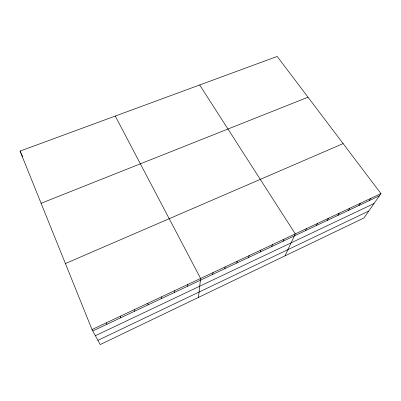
<?xml version="1.0" encoding="UTF-8"?>
<svg xmlns="http://www.w3.org/2000/svg" width="401" height="401" viewBox="0 0 401 401"><rect width="100%" height="100%" fill="white"/><g stroke="black" fill="none" stroke-linecap="round" stroke-linejoin="round"><path stroke-width="0.6" d="M187.588 286.239L187.673 284.525M198.475 297.397L200.6 278.444L115.267 116.049M212.675 274.409L212.976 272.62M224.796 268.7L225.192 266.871M236.755 263.061L237.252 261.196M248.565 257.492L249.156 255.597M260.224 251.993L260.906 250.069M271.738 246.57L272.51 244.605M283.106 241.207L283.968 239.217M285.006 255.858L295.286 233.888L199.673 84.972M305.427 230.685L306.459 228.635M316.384 225.522L317.492 223.442M327.206 220.42L328.394 218.309M337.893 215.382L339.161 213.247M348.454 210.4L349.797 208.239M358.89 205.482L360.309 203.292M369.206 200.62L370.689 198.41M380.95 193.583L363.978 217.949L100.215 344.559L92.014 329.537L20.05 151.102L277.176 56.441L380.95 193.583L92.014 329.537M97.909 340.339L368.8 211.031M95.383 335.712L374.033 203.513M92.776 330.935L379.391 195.818M65.398 263.537L343.131 143.603M41.092 203.282L308.028 97.212M20.05 151.102L20.992 153.112M21.228 153.613L22.772 156.901M106.265 322.83L106.897 324.279M120.31 316.224L120.816 317.717M134.165 309.707L134.541 311.246M147.819 303.276L148.074 304.865M161.287 296.94L161.428 298.57M174.57 290.69L174.595 292.364"/></g></svg>
